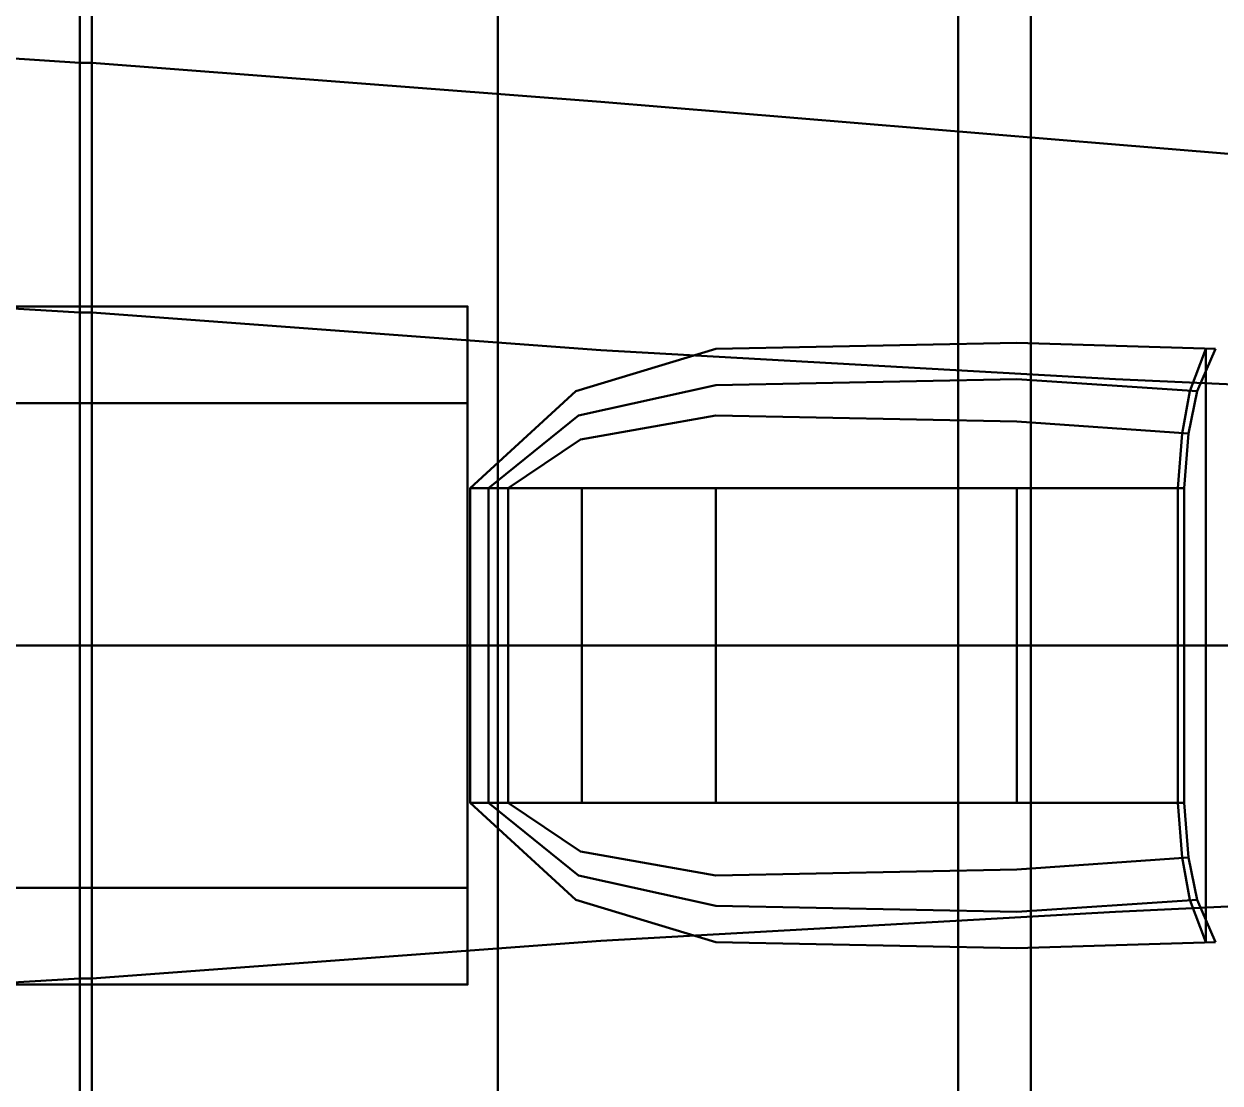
# Model space of a CAD drawing. Header units: inches. Extents: x 297.28 to 301.23, y -10.28 to -8.52.
# Drawn here: x 299.562 to 300.189, y -9.625 to -9.07 of the extents above; entities that cross this region are included whole.
import ezdxf

# ---------------------------------------------------------------- set-up
doc = ezdxf.new("R2010")
doc.units = ezdxf.units.IN
doc.header["$MEASUREMENT"] = 0
for name, color, linetype, lineweight in [('Ford-chasis', 1, 'CONTINUOUS', 50), ('Ford-Fondo-3D', 6, 'CONTINUOUS', 50), ('Ford-Plastic-Negro-3D', 6, 'CONTINUOUS', 50)]:
    doc.layers.add(name, color=color, linetype=linetype, lineweight=lineweight)

msp = doc.modelspace()

# ---------------------------------------------------------------- linework, layer by layer
at = {"layer": 'Ford-chasis'}
for points in [[(300.05124, -8.71651, 0.2032), (300.05124, -10.07541, 0.2032), (298.69234, -10.07541, 0.2032), (298.69234, -8.71651, 0.2032)], [(300.05124, -8.71651, 0.2032), (300.08934, -9.02755, 0.2505), (300.08934, -9.76437, 0.2505), (300.05124, -10.07541, 0.2032)], [(300.08934, -9.02755, 0.2505), (300.08934, -9.76437, 0.2505), (300.93706, -9.76538, 0.2505), (300.93706, -9.02654, 0.2505)]]:
    msp.add_3dface(points, dxfattribs=at)
at = {"layer": 'Ford-chasis', "linetype": 'ByBlock'}
for points in [[(299.32099, -9.07267, 0.90488), (299.59086, -9.09042, 0.90017), (299.59086, -8.98768, 0.86842), (299.30219, -8.96338, 0.87313)], [(299.59086, -9.22133, 0.91922), (299.32416, -9.20546, 0.92393), (299.32099, -9.07267, 0.90488), (299.59086, -9.09042, 0.90017)], [(299.32416, -9.39596, 0.93345), (299.59086, -9.39596, 0.92875), (299.59086, -9.22133, 0.91922), (299.32416, -9.20546, 0.92393)], [(299.805, -9.47851, 0.91275), (299.805, -9.31341, 0.91275), (299.79553, -9.31341, 0.90541), (299.79553, -9.47851, 0.90541)], [(299.81534, -9.31341, 0.9166), (299.81534, -9.47851, 0.9166), (299.805, -9.47851, 0.91275), (299.805, -9.31341, 0.91275)], [(299.85404, -9.47851, 0.92207), (299.85404, -9.31341, 0.92207), (299.81534, -9.31341, 0.9166), (299.81534, -9.47851, 0.9166)], [(299.92426, -9.31341, 0.92685), (299.92426, -9.47851, 0.92685), (299.85404, -9.47851, 0.92207), (299.85404, -9.31341, 0.92207)], [(300.08199, -9.47851, 0.92942), (300.08199, -9.31341, 0.92942), (299.92426, -9.31341, 0.92685), (299.92426, -9.47851, 0.92685)], [(300.16978, -9.31341, 0.92206), (300.16978, -9.47851, 0.92206), (300.08199, -9.47851, 0.92942), (300.08199, -9.31341, 0.92942)], [(299.32416, -9.39596, 0.93345), (299.59086, -9.39596, 0.92875), (299.59086, -9.57058, 0.91922), (299.32416, -9.58646, 0.92393)], [(299.59086, -9.57058, 0.91922), (299.32416, -9.58646, 0.92393), (299.32099, -9.71924, 0.90488), (299.59086, -9.7015, 0.90017)]]:
    msp.add_3dface(points, dxfattribs=at)
for points, invisible_edges in [([(299.86391, -9.11085, 0.88616), (299.59721, -9.09042, 0.90017), (299.59721, -8.98768, 0.86842), (299.86391, -9.01445, 0.85405)], 8), ([(299.86391, -9.11085, 0.88616), (300.13379, -9.13325, 0.86808), (300.13379, -9.0419, 0.83633), (299.86391, -9.01445, 0.85405)], 10), ([(300.13379, -9.13325, 0.86808), (300.40366, -9.1559, 0.84173), (300.40366, -9.06746, 0.81143), (300.13379, -9.0419, 0.83633)], 10), ([(299.86391, -9.24114, 0.90592), (299.59721, -9.22133, 0.91922), (299.59721, -9.09042, 0.90017), (299.86391, -9.11085, 0.88616)], 8), ([(300.13379, -9.25626, 0.88713), (299.86391, -9.24114, 0.90592), (299.86391, -9.11085, 0.88616), (300.13379, -9.13325, 0.86808)], 10), ([(300.40366, -9.26896, 0.85932), (300.13379, -9.25626, 0.88713), (300.13379, -9.13325, 0.86808), (300.40366, -9.1559, 0.84173)], 10), ([(299.59721, -9.39596, 0.92875), (299.86391, -9.39596, 0.91438), (299.86391, -9.24114, 0.90592), (299.59721, -9.22133, 0.91922)], 2), ([(299.92415, -9.24038, 0.89757), (299.85076, -9.26261, 0.90287), (299.85222, -9.27531, 0.91174), (299.92426, -9.25943, 0.91166)], 10), ([(299.86391, -9.39596, 0.91438), (300.13379, -9.39596, 0.89665), (300.13379, -9.25626, 0.88713), (299.86391, -9.24114, 0.90592)], 10), ([(300.08199, -9.23721, 0.88724), (299.92415, -9.24038, 0.89757), (299.92426, -9.25943, 0.91166), (300.08199, -9.25626, 0.9081)], 10), ([(300.18614, -9.24038, 0.87772), (300.08199, -9.23721, 0.88724), (300.08199, -9.25626, 0.9081), (300.17661, -9.26261, 0.90526)], 2), ([(299.85222, -9.27531, 0.91174), (299.92426, -9.25943, 0.91166), (299.92426, -9.27531, 0.92118), (299.85323, -9.28801, 0.91843)], 10), ([(299.92426, -9.25943, 0.91166), (300.08199, -9.25626, 0.9081), (300.08199, -9.27848, 0.92025), (299.92426, -9.27531, 0.92118)], 10), ([(300.08199, -9.25626, 0.9081), (300.17661, -9.26261, 0.90526), (300.17206, -9.28483, 0.91593), (300.08199, -9.27848, 0.92025)], 8), ([(300.13379, -9.39596, 0.89665), (300.40366, -9.39596, 0.86885), (300.40366, -9.26896, 0.85932), (300.13379, -9.25626, 0.88713)], 10), ([(299.85076, -9.26261, 0.90287), (299.79553, -9.31341, 0.90541), (299.805, -9.31341, 0.91275), (299.85222, -9.27531, 0.91174)], 8), ([(299.805, -9.31341, 0.91275), (299.85222, -9.27531, 0.91174), (299.85323, -9.28801, 0.91843), (299.81534, -9.31341, 0.9166)], 2), ([(299.92426, -9.27531, 0.92118), (299.85323, -9.28801, 0.91843), (299.85404, -9.31341, 0.92207), (299.92426, -9.31341, 0.92685)], 10), ([(300.08199, -9.27848, 0.92025), (299.92426, -9.27531, 0.92118), (299.92426, -9.31341, 0.92685), (300.08199, -9.31341, 0.92942)], 10), ([(300.17206, -9.28483, 0.91593), (300.08199, -9.27848, 0.92025), (300.08199, -9.31341, 0.92942), (300.16978, -9.31341, 0.92206)], 2), ([(299.85323, -9.28801, 0.91843), (299.81534, -9.31341, 0.9166), (299.85404, -9.31341, 0.92207)], 8), ([(299.59721, -9.39596, 0.92875), (299.86391, -9.39596, 0.91438), (299.86391, -9.55078, 0.90592), (299.59721, -9.57058, 0.91922)], 2), ([(299.86391, -9.39596, 0.91438), (300.13379, -9.39596, 0.89665), (300.13379, -9.53566, 0.88713), (299.86391, -9.55078, 0.90592)], 10), ([(300.13379, -9.39596, 0.89665), (300.40366, -9.39596, 0.86885), (300.40366, -9.52296, 0.85932), (300.13379, -9.53566, 0.88713)], 10), ([(299.85076, -9.52931, 0.90287), (299.79553, -9.47851, 0.90541), (299.805, -9.47851, 0.91275), (299.85222, -9.51661, 0.91174)], 8), ([(299.805, -9.47851, 0.91275), (299.85222, -9.51661, 0.91174), (299.85323, -9.50391, 0.91843), (299.81534, -9.47851, 0.9166)], 2), ([(299.85323, -9.50391, 0.91843), (299.81534, -9.47851, 0.9166), (299.85404, -9.47851, 0.92207)], 8), ([(299.92426, -9.51661, 0.92118), (299.85323, -9.50391, 0.91843), (299.85404, -9.47851, 0.92207), (299.92426, -9.47851, 0.92685)], 10), ([(300.08199, -9.51343, 0.92025), (299.92426, -9.51661, 0.92118), (299.92426, -9.47851, 0.92685), (300.08199, -9.47851, 0.92942)], 10), ([(300.17206, -9.50708, 0.91593), (300.08199, -9.51343, 0.92025), (300.08199, -9.47851, 0.92942), (300.16978, -9.47851, 0.92206)], 2), ([(299.85222, -9.51661, 0.91174), (299.92426, -9.53248, 0.91166), (299.92426, -9.51661, 0.92118), (299.85323, -9.50391, 0.91843)], 10), ([(300.08199, -9.53566, 0.9081), (300.17661, -9.52931, 0.90526), (300.17206, -9.50708, 0.91593), (300.08199, -9.51343, 0.92025)], 8), ([(299.92415, -9.55153, 0.89757), (299.85076, -9.52931, 0.90287), (299.85222, -9.51661, 0.91174), (299.92426, -9.53248, 0.91166)], 10), ([(299.92426, -9.53248, 0.91166), (300.08199, -9.53566, 0.9081), (300.08199, -9.51343, 0.92025), (299.92426, -9.51661, 0.92118)], 10), ([(300.40366, -9.52296, 0.85932), (300.13379, -9.53566, 0.88713), (300.13379, -9.65867, 0.86808), (300.40366, -9.63602, 0.84173)], 10), ([(300.18614, -9.55153, 0.87772), (300.08199, -9.55471, 0.88724), (300.08199, -9.53566, 0.9081), (300.17661, -9.52931, 0.90526)], 2), ([(300.13379, -9.53566, 0.88713), (299.86391, -9.55078, 0.90592), (299.86391, -9.68107, 0.88616), (300.13379, -9.65867, 0.86808)], 10), ([(300.08199, -9.55471, 0.88724), (299.92415, -9.55153, 0.89757), (299.92426, -9.53248, 0.91166), (300.08199, -9.53566, 0.9081)], 10), ([(299.86391, -9.55078, 0.90592), (299.59721, -9.57058, 0.91922), (299.59721, -9.7015, 0.90017), (299.86391, -9.68107, 0.88616)], 8)]:
    msp.add_3dface(points, dxfattribs=dict(at, invisible_edges=invisible_edges))
at = {"layer": 'Ford-chasis'}
for points, invisible_edges in [([(300.17265, -9.26261, 0.90379), (300.17265, -9.52931, 0.90379), (300.18115, -9.55153, 0.8801), (300.18115, -9.24038, 0.8801)], 1), ([(300.16866, -9.50708, 0.91423), (300.16866, -9.28483, 0.91423), (300.17265, -9.26261, 0.90379), (300.17265, -9.52931, 0.90379)], 5), ([(300.16638, -9.31341, 0.92036), (300.16638, -9.47851, 0.92036), (300.16866, -9.50708, 0.91423), (300.16866, -9.28483, 0.91423)], 4)]:
    msp.add_3dface(points, dxfattribs=dict(at, invisible_edges=invisible_edges))
at = {"layer": 'Ford-Fondo-3D'}
for points in [[(299.80994, -10.11013, 0.26161), (299.80994, -8.68178, 0.26161), (299.80994, -8.65127, 0.61563), (299.80994, -10.14065, 0.61563)], [(298.64187, -8.67686, 0.30133), (298.64187, -10.11506, 0.30133), (299.80994, -10.11013, 0.26161), (299.80994, -8.68178, 0.26161)], [(298.59709, -9.26896, 0.53658), (299.79406, -9.26896, 0.53658), (299.79406, -9.21816, 0.30163), (298.64471, -9.21816, 0.30163)], [(299.79406, -9.52296, 0.53658), (298.59709, -9.52296, 0.53658), (298.59709, -9.26896, 0.53658), (299.79406, -9.26896, 0.53658)], [(298.64471, -9.57376, 0.30163), (299.79406, -9.57376, 0.30163), (299.79406, -9.52296, 0.53658), (298.59709, -9.52296, 0.53658)]]:
    msp.add_3dface(points, dxfattribs=at)
at = {"layer": 'Ford-Plastic-Negro-3D'}
for points in [[(299.59721, -9.09042, 0.90017), (299.59086, -9.09042, 0.90017), (299.59086, -8.98768, 0.86842), (299.59721, -8.98768, 0.86842)], [(299.59086, -9.22133, 0.91922), (299.59721, -9.22133, 0.91922), (299.59721, -9.09042, 0.90017), (299.59086, -9.09042, 0.90017)], [(299.59721, -9.39596, 0.92875), (299.59086, -9.39596, 0.92875), (299.59086, -9.22133, 0.91922), (299.59721, -9.22133, 0.91922)], [(299.59721, -9.39596, 0.92875), (299.59086, -9.39596, 0.92875), (299.59086, -9.57058, 0.91922), (299.59721, -9.57058, 0.91922)], [(299.59086, -9.57058, 0.91922), (299.59721, -9.57058, 0.91922), (299.59721, -9.7015, 0.90017), (299.59086, -9.7015, 0.90017)]]:
    msp.add_3dface(points, dxfattribs=at)

doc.saveas('drawing.dxf')
